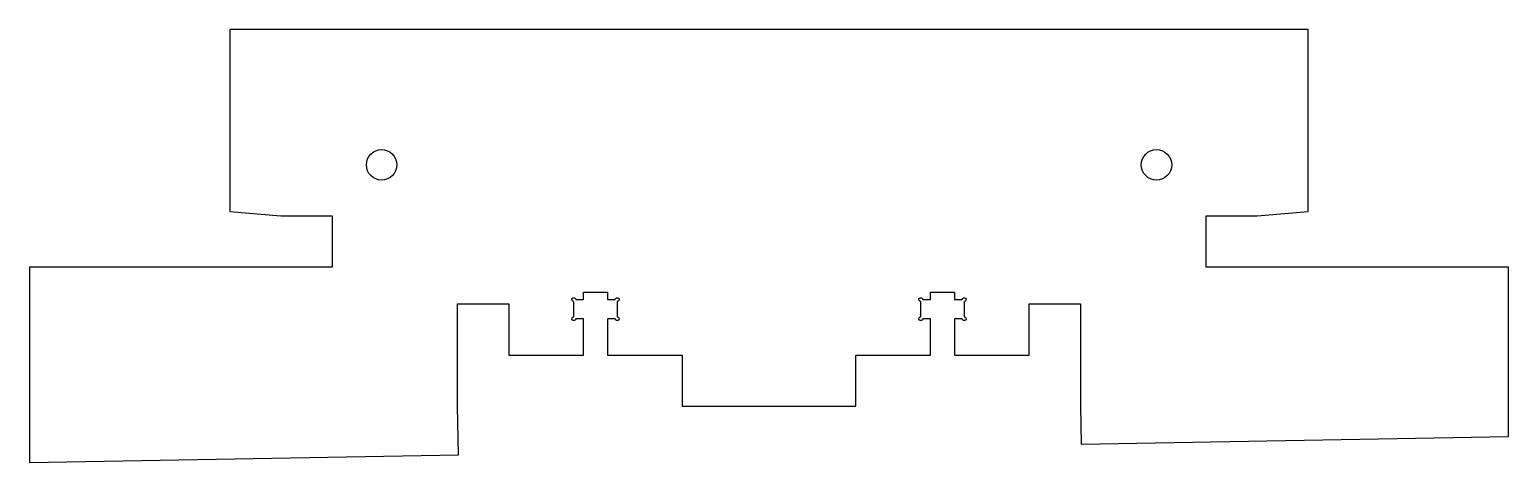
# Model space of a CAD drawing. Header units: millimetres. Extents: x -86 to 109, y -7 to 50.
import ezdxf

# ---------------------------------------------------------------- set-up
doc = ezdxf.new("R2010")
doc.units = ezdxf.units.MM

msp = doc.modelspace()

# ---------------------------------------------------------------- linework, layer by layer
msp.add_lwpolyline([(-59.49, 25.59), (-52.77, 25), (-46.05, 25), (-46.05, 18.28), (-85.81, 18.28), (-85.81, -7.39), (-29.42, -6.41), (-29.53, 0), (-29.53, 13.44), (-22.81, 13.44), (-22.81, 6.72), (-12.98, 6.72), (-12.98, 11.5), (-14.01, 11.5, -2.414214), (-14.26, 11.75), (-14.26, 13.75, -2.414214), (-14.01, 14), (-12.98, 14), (-12.98, 15), (-9.83, 15), (-9.83, 14), (-8.81, 14, -2.414214), (-8.56, 13.75), (-8.56, 11.75, -2.414214), (-8.81, 11.5), (-9.83, 11.5), (-9.83, 6.72), (0, 6.72), (0, 0), (22.81, 0), (22.81, 6.72), (32.64, 6.72), (32.64, 11.5), (31.62, 11.5, -2.414214), (31.37, 11.75), (31.37, 13.75, -2.414214), (31.62, 14), (32.64, 14), (32.64, 15), (35.79, 15), (35.79, 14), (36.82, 14, -2.414214), (37.07, 13.75), (37.07, 11.75, -2.414214), (36.82, 11.5), (35.79, 11.5), (35.79, 6.72), (45.63, 6.72), (45.63, 13.44), (52.35, 13.44), (52.35, 0), (52.43, -4.98), (108.63, -4), (108.63, 18.28), (68.87, 18.28), (68.87, 25), (75.59, 25), (82.31, 25.59), (82.31, 49.5), (-59.49, 49.5)], format="xyb", close=True)
for centre in [(-39.53, 31.72), (62.35, 31.72)]:
    msp.add_circle(centre, 2)

doc.saveas('drawing.dxf')
